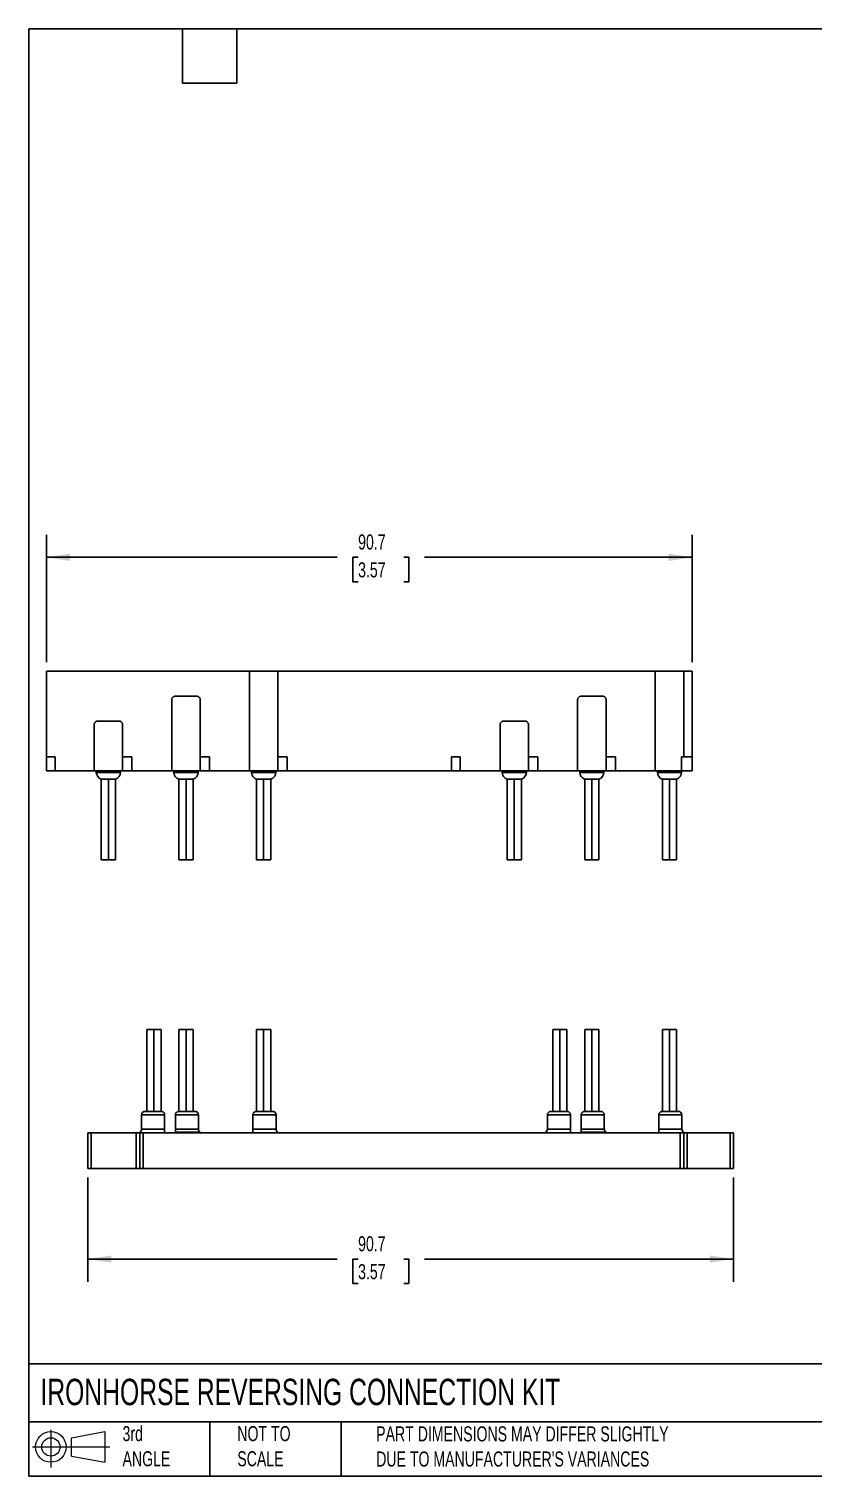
# Model space of a CAD drawing. Header units: millimetres. Extents: x 6 to 273, y 6 to 210.
# Drawn here: x 6.3 to 116.5, y 6.3 to 209.6 of the extents above; entities that cross this region are included whole.
import ezdxf

# ---------------------------------------------------------------- set-up
doc = ezdxf.new("R2010")
doc.units = ezdxf.units.MM
doc.linetypes.add('SLD-Solid', pattern=[0])
doc.layers.add('DIMENSIONS', color=140, linetype='SLD-Solid', lineweight=25)
doc.layers.add('TEXT', color=140, linetype='SLD-Solid', lineweight=25)
doc.layers.add('SLD-DEFPOINTS', color=7, linetype='Continuous')
doc.styles.add('SLDTEXTSTYLE0', font='TXT', dxfattribs={"width": 0.7})
doc.dimstyles.new('SLDDIMSTYLE0', dxfattribs={"dimtxt": 2.158008, "dimasz": 3.302, "dimexe": 0.18, "dimexo": 0.0625, "dimgap": 0.539502, "dimtad": 0, "dimtih": 1, "dimtoh": 1, "dimrnd": 1e-09, "dimzin": 12, "dimdsep": 46, "dimtxsty": 'SLDTEXTSTYLE0', "dimsah": 1, "dimcen": 0.09, "dimadec": 0, "dimazin": 3, "dimtfac": 1, "dimtofl": 0, "dimtmove": 0, "dimatfit": 3, "dimfxl": 1, "dimfrac": 2, "dimtolj": 1, "dimtzin": 12, "dimarcsym": 0})

# ---------------------------------------------------------------- blocks, each defined once
blk = doc.blocks.new('Block11')
at = {"color": 7, "linetype": 'SLD-Solid', "lineweight": 18}
for p, q in [((2.59, 5.31), (2.59, 0)), ((5.48, 4.17), (10.18, 5.03)), ((5.48, 1.6), (5.48, 4.17)), ((10.18, 5.03), (10.18, 0.73)), ((0, 2.88), (10.87, 2.88)), ((5.48, 1.6), (10.18, 0.73))]:
    blk.add_line(p, q, dxfattribs=at)
for radius in [2.15, 1.29]:
    blk.add_circle((2.59, 2.88), radius, dxfattribs=at)
blk = doc.blocks.new('Block12')
at = {"layer": 'SLD-DEFPOINTS'}
blk.add_blockref('Block11', (0, 0), dxfattribs=at)
blk = doc.blocks.new('_D')
at = {"layer": 'DIMENSIONS'}
for p, q in [((14.61, 48.29), (14.61, 33.64)), ((105.31, 48.29), (105.31, 33.64)), ((14.61, 36.82), (49.66, 36.82)), ((52.58, 36.82), (51.86, 36.82)), ((51.86, 36.82), (51.86, 33.39)), ((59, 36.82), (59.72, 36.82)), ((59.72, 36.82), (59.72, 33.39)), ((105.31, 36.82), (61.92, 36.82)), ((51.86, 33.39), (52.58, 33.39)), ((59.72, 33.39), (59, 33.39))]:
    blk.add_line(p, q, dxfattribs=at)
for points in [[(14.61, 36.82), (17.91, 36.31), (17.91, 37.32)], [(105.31, 36.82), (102.01, 37.32), (102.01, 36.31)]]:
    blk.add_solid(points, dxfattribs=at)
at = {"layer": 'DIMENSIONS', "char_height": 2.117, "attachment_point": 1, "style": 'SLDTEXTSTYLE0'}
for s, insert in [('90.7', (52.58, 40.03)), ('3.57', (52.58, 36.11))]:
    blk.add_mtext(s, dxfattribs=dict(at, insert=insert))
blk = doc.blocks.new('_D_1')
at = {"layer": 'DIMENSIONS'}
for p, q in [((8.81, 120.63), (8.81, 138.53)), ((99.51, 120.63), (99.51, 138.53)), ((8.81, 135.36), (49.66, 135.36)), ((52.58, 135.36), (51.86, 135.36)), ((51.86, 135.36), (51.86, 131.93)), ((59, 135.36), (59.72, 135.36)), ((59.72, 135.36), (59.72, 131.93)), ((99.51, 135.36), (61.92, 135.36)), ((51.86, 131.93), (52.58, 131.93)), ((59.72, 131.93), (59, 131.93))]:
    blk.add_line(p, q, dxfattribs=at)
for points in [[(8.81, 135.36), (12.11, 134.85), (12.11, 135.86)], [(99.51, 135.36), (96.21, 135.86), (96.21, 134.85)]]:
    blk.add_solid(points, dxfattribs=at)
at = {"layer": 'DIMENSIONS', "char_height": 2.117, "attachment_point": 1, "style": 'SLDTEXTSTYLE0'}
for s, insert in [('90.7', (52.58, 138.57)), ('3.57', (52.58, 134.66))]:
    blk.add_mtext(s, dxfattribs=dict(at, insert=insert))

msp = doc.modelspace()

# ---------------------------------------------------------------- linework, layer by layer
for p, q in [((8.812, 107.357), (8.812, 119.357)), ((8.812, 119.357), (37.312, 119.357)), ((37.312, 105.357), (37.312, 119.357)), ((37.312, 119.357), (41.312, 119.357)), ((41.312, 105.357), (41.312, 119.357)), ((41.312, 119.357), (94.312, 119.357)), ((94.312, 105.357), (94.312, 119.357)), ((94.312, 119.357), (98.312, 119.357)), ((98.312, 107.357), (98.312, 119.357)), ((98.312, 119.357), (99.512, 119.357)), ((99.512, 107.357), (99.512, 119.357)), ((29.912, 115.857), (26.912, 115.857)), ((86.912, 115.857), (83.912, 115.857)), ((26.412, 105.357), (26.412, 115.357)), ((30.412, 105.357), (30.412, 115.357)), ((83.412, 105.357), (83.412, 115.357)), ((87.412, 105.357), (87.412, 115.357)), ((15.512, 105.357), (15.512, 111.857)), ((19.012, 112.357), (16.012, 112.357)), ((19.512, 105.357), (19.512, 111.857)), ((72.512, 105.357), (72.512, 111.857)), ((76.012, 112.357), (73.012, 112.357)), ((76.512, 105.357), (76.512, 111.857)), ((8.812, 107.357), (10.012, 107.357)), ((8.812, 107.357), (8.812, 105.357)), ((10.012, 105.357), (10.012, 107.357)), ((19.512, 107.357), (20.812, 107.357)), ((20.812, 105.357), (20.812, 107.357)), ((30.412, 107.357), (31.712, 107.357)), ((31.712, 105.357), (31.712, 107.357)), ((41.312, 107.357), (42.612, 107.357)), ((42.612, 105.357), (42.612, 107.357)), ((65.712, 107.357), (66.912, 107.357)), ((65.712, 105.357), (65.712, 107.357)), ((66.912, 105.357), (66.912, 107.357)), ((76.512, 107.357), (77.812, 107.357)), ((77.812, 105.357), (77.812, 107.357)), ((87.412, 107.357), (88.712, 107.357)), ((88.712, 105.357), (88.712, 107.357)), ((98.012, 107.357), (98.312, 107.357)), ((98.012, 107.357), (98.012, 105.357)), ((98.312, 107.357), (99.512, 107.357)), ((99.512, 105.357), (99.512, 107.357)), ((8.812, 105.357), (10.012, 105.357)), ((10.012, 105.357), (15.512, 105.357)), ((15.512, 105.357), (19.512, 105.357)), ((15.812, 105.357), (15.812, 105.157)), ((19.212, 105.157), (15.812, 105.157)), ((16.512, 104.203), (16.512, 92.857)), ((16.512, 104.203), (17.512, 104.203)), ((17.512, 104.203), (18.512, 104.203)), ((17.512, 92.857), (17.512, 104.203)), ((18.512, 92.857), (18.512, 104.203)), ((19.212, 105.357), (19.212, 105.157)), ((19.512, 105.357), (20.812, 105.357)), ((20.812, 105.357), (26.412, 105.357)), ((26.412, 105.357), (30.412, 105.357)), ((26.712, 105.357), (26.712, 105.157)), ((30.112, 105.157), (26.712, 105.157)), ((27.412, 104.203), (27.412, 92.857)), ((27.412, 104.203), (28.412, 104.203)), ((28.412, 104.203), (29.412, 104.203)), ((28.412, 92.857), (28.412, 104.203)), ((29.412, 92.857), (29.412, 104.203)), ((30.112, 105.357), (30.112, 105.157)), ((30.412, 105.357), (31.712, 105.357)), ((31.712, 105.357), (37.312, 105.357)), ((37.312, 105.357), (41.312, 105.357)), ((37.612, 105.357), (37.612, 105.157)), ((41.012, 105.157), (37.612, 105.157)), ((38.312, 104.203), (38.312, 92.857)), ((38.312, 104.203), (39.312, 104.203)), ((39.312, 104.203), (40.312, 104.203)), ((39.312, 92.857), (39.312, 104.203)), ((40.312, 92.857), (40.312, 104.203)), ((41.012, 105.357), (41.012, 105.157)), ((41.312, 105.357), (42.612, 105.357)), ((42.612, 105.357), (65.712, 105.357)), ((65.712, 105.357), (66.912, 105.357)), ((66.912, 105.357), (72.512, 105.357)), ((72.512, 105.357), (76.512, 105.357)), ((72.812, 105.357), (72.812, 105.157)), ((76.212, 105.157), (72.812, 105.157)), ((73.512, 104.203), (73.512, 92.857)), ((74.512, 104.203), (73.512, 104.203)), ((75.512, 104.203), (74.512, 104.203)), ((74.512, 104.203), (74.512, 92.857)), ((75.512, 92.857), (75.512, 104.203)), ((76.212, 105.357), (76.212, 105.157)), ((76.512, 105.357), (77.812, 105.357)), ((77.812, 105.357), (83.412, 105.357)), ((83.412, 105.357), (87.412, 105.357)), ((83.712, 105.357), (83.712, 105.157)), ((87.112, 105.157), (83.712, 105.157)), ((84.412, 104.203), (84.412, 92.857)), ((85.412, 104.203), (84.412, 104.203)), ((86.412, 104.203), (85.412, 104.203)), ((85.412, 104.203), (85.412, 92.857)), ((86.412, 92.857), (86.412, 104.203)), ((87.112, 105.357), (87.112, 105.157)), ((87.412, 105.357), (88.712, 105.357)), ((88.712, 105.357), (94.312, 105.357)), ((94.312, 105.357), (98.012, 105.357)), ((94.612, 105.357), (94.612, 105.157)), ((98.012, 105.157), (94.612, 105.157)), ((95.312, 104.203), (95.312, 92.857)), ((96.312, 104.203), (95.312, 104.203)), ((97.312, 104.203), (96.312, 104.203)), ((96.312, 104.203), (96.312, 92.857)), ((97.312, 92.857), (97.312, 104.203)), ((99.512, 105.357), (98.012, 105.357)), ((98.012, 105.357), (98.012, 105.157)), ((16.512, 92.857), (17.512, 92.857)), ((17.512, 92.857), (18.512, 92.857)), ((27.412, 92.857), (28.412, 92.857)), ((28.412, 92.857), (29.412, 92.857)), ((38.312, 92.857), (39.312, 92.857)), ((39.312, 92.857), (40.312, 92.857)), ((74.512, 92.857), (73.512, 92.857)), ((75.512, 92.857), (74.512, 92.857)), ((85.412, 92.857), (84.412, 92.857)), ((86.412, 92.857), (85.412, 92.857)), ((96.312, 92.857), (95.312, 92.857)), ((97.312, 92.857), (96.312, 92.857)), ((22.912, 69.057), (22.912, 57.557)), ((23.912, 69.057), (22.912, 69.057)), ((23.912, 69.057), (23.912, 57.557)), ((24.912, 69.057), (23.912, 69.057)), ((24.912, 57.557), (24.912, 69.057)), ((27.412, 69.057), (27.412, 57.557)), ((27.412, 69.057), (28.412, 69.057)), ((28.412, 57.557), (28.412, 69.057)), ((28.412, 69.057), (29.412, 69.057)), ((29.412, 57.557), (29.412, 69.057)), ((38.312, 69.057), (38.312, 57.557)), ((39.312, 69.057), (38.312, 69.057)), ((39.312, 69.057), (39.312, 57.557)), ((40.312, 69.057), (39.312, 69.057)), ((40.312, 57.557), (40.312, 69.057)), ((79.912, 69.057), (79.912, 57.557)), ((79.912, 69.057), (80.912, 69.057)), ((80.912, 57.557), (80.912, 69.057)), ((80.912, 69.057), (81.912, 69.057)), ((81.912, 57.557), (81.912, 69.057)), ((84.412, 69.057), (84.412, 57.557)), ((85.412, 69.057), (84.412, 69.057)), ((85.412, 69.057), (85.412, 57.557)), ((86.412, 69.057), (85.412, 69.057)), ((86.412, 57.557), (86.412, 69.057)), ((95.312, 69.057), (95.312, 57.557)), ((95.312, 69.057), (96.312, 69.057)), ((96.312, 57.557), (96.312, 69.057)), ((96.312, 69.057), (97.312, 69.057)), ((97.312, 57.557), (97.312, 69.057)), ((22.162, 57.057), (22.162, 55.057)), ((25.412, 57.057), (22.162, 57.057)), ((24.912, 57.557), (22.662, 57.557)), ((25.412, 55.057), (25.412, 57.057)), ((30.162, 57.057), (26.912, 57.057)), ((26.912, 55.057), (26.912, 57.057)), ((29.662, 57.557), (27.412, 57.557)), ((30.162, 55.057), (30.162, 57.057)), ((41.062, 57.057), (37.812, 57.057)), ((37.812, 55.057), (37.812, 57.057)), ((40.562, 57.557), (38.312, 57.557)), ((41.062, 55.057), (41.062, 57.057)), ((79.162, 57.057), (79.162, 55.057)), ((82.412, 57.057), (79.162, 57.057)), ((81.912, 57.557), (79.662, 57.557)), ((82.412, 55.057), (82.412, 57.057)), ((87.162, 57.057), (83.912, 57.057)), ((83.912, 55.057), (83.912, 57.057)), ((86.662, 57.557), (84.412, 57.557)), ((87.162, 55.057), (87.162, 57.057)), ((98.062, 57.057), (94.812, 57.057)), ((94.812, 55.057), (94.812, 57.057)), ((97.562, 57.557), (95.312, 57.557)), ((98.062, 55.057), (98.062, 57.057)), ((22.162, 55.057), (25.412, 55.057)), ((30.162, 55.057), (26.912, 55.057)), ((37.812, 55.057), (41.062, 55.057)), ((79.162, 55.057), (82.412, 55.057)), ((87.162, 55.057), (83.912, 55.057)), ((94.812, 55.057), (98.062, 55.057)), ((14.612, 49.557), (14.612, 54.557)), ((14.612, 54.557), (15.112, 54.557)), ((15.112, 49.557), (15.112, 54.557)), ((15.112, 54.557), (21.412, 54.557)), ((21.412, 49.557), (21.412, 54.557)), ((21.412, 54.557), (21.912, 54.557)), ((21.912, 49.557), (21.912, 54.557)), ((21.912, 54.557), (22.412, 54.557)), ((22.412, 49.557), (22.412, 54.557)), ((22.412, 54.557), (97.812, 54.557)), ((30.412, 54.624), (26.912, 54.624)), ((26.912, 54.557), (26.912, 54.624)), ((30.412, 54.557), (30.412, 54.624)), ((87.412, 54.624), (83.912, 54.624)), ((83.912, 54.557), (83.912, 54.624)), ((87.412, 54.557), (87.412, 54.624)), ((97.812, 49.557), (97.812, 54.557)), ((97.812, 54.557), (98.312, 54.557)), ((98.312, 49.557), (98.312, 54.557)), ((98.312, 54.557), (98.812, 54.557)), ((98.812, 49.557), (98.812, 54.557)), ((98.812, 54.557), (104.812, 54.557)), ((104.812, 49.557), (104.812, 54.557)), ((104.812, 54.557), (105.312, 54.557)), ((105.312, 49.557), (105.312, 54.557)), ((14.612, 49.557), (15.112, 49.557)), ((15.112, 49.557), (21.412, 49.557)), ((21.412, 49.557), (21.912, 49.557)), ((21.912, 49.557), (22.412, 49.557)), ((22.412, 49.557), (97.812, 49.557)), ((97.812, 49.557), (98.312, 49.557)), ((98.312, 49.557), (98.812, 49.557)), ((98.812, 49.557), (104.812, 49.557)), ((104.812, 49.557), (105.312, 49.557))]:
    msp.add_line(p, q)
for centre, radius, start, end in [((16.812, 105.157), 1, 180, 252.5424), ((18.212, 105.157), 1, 287.4576, 0), ((27.712, 105.157), 1, 180, 252.5424), ((29.112, 105.157), 1, 287.4576, 0), ((38.612, 105.157), 1, 180, 252.5424), ((40.012, 105.157), 1, 287.4576, 0), ((73.812, 105.157), 1, 180, 252.5424), ((75.212, 105.157), 1, 287.4576, 0), ((84.712, 105.157), 1, 180, 252.5424), ((86.112, 105.157), 1, 287.4576, 0), ((95.612, 105.157), 1, 180, 252.5424), ((97.012, 105.157), 1, 287.4576, 0), ((22.662, 57.057), 0.5, 90, 180), ((29.662, 57.057), 0.5, 0, 90), ((40.562, 57.057), 0.5, 0, 90), ((79.662, 57.057), 0.5, 90, 180), ((86.662, 57.057), 0.5, 0, 90), ((97.562, 57.057), 0.5, 0, 90), ((21.662, 55.057), 0.5, 299.99722, 0), ((30.662, 55.057), 0.5, 180, 240), ((41.562, 55.057), 0.5, 180, 240.02546), ((78.662, 55.057), 0.5, 299.99722, 0), ((87.662, 55.057), 0.5, 180, 240), ((98.562, 55.057), 0.5, 180, 240.02546)]:
    msp.add_arc(centre, radius, start, end)
for points, knots in [([(26.912, 115.857), (26.892, 115.856), (26.853, 115.855), (26.796, 115.844), (26.74, 115.828), (26.673, 115.799), (26.6, 115.752), (26.532, 115.686), (26.477, 115.61), (26.442, 115.534), (26.417, 115.448), (26.414, 115.39), (26.412, 115.357)], [0, 0, 0, 0, 0.0578376, 0.11881598, 0.18319538, 0.25119701, 0.36972414, 0.50169734, 0.61786812, 0.75062666, 0.85415806, 1, 1, 1, 1]), ([(30.412, 115.357), (30.411, 115.38), (30.409, 115.423), (30.397, 115.479), (30.378, 115.542), (30.346, 115.61), (30.292, 115.686), (30.224, 115.752), (30.135, 115.808), (30.034, 115.848), (29.951, 115.854), (29.912, 115.857)], [0, 0, 0, 0, 0.10191, 0.1850301, 0.2493606, 0.3820394, 0.4982003, 0.6303427, 0.7490638, 0.8813026, 1, 1, 1, 1]), ([(83.912, 115.857), (83.892, 115.856), (83.853, 115.855), (83.796, 115.844), (83.74, 115.828), (83.673, 115.799), (83.6, 115.752), (83.532, 115.686), (83.477, 115.61), (83.442, 115.534), (83.417, 115.448), (83.414, 115.39), (83.412, 115.357)], [0, 0, 0, 0, 0.0578376, 0.118816, 0.1831954, 0.251197, 0.3697241, 0.5016973, 0.6178681, 0.7506267, 0.8541581, 1, 1, 1, 1]), ([(87.412, 115.357), (87.411, 115.38), (87.409, 115.423), (87.397, 115.479), (87.378, 115.542), (87.346, 115.61), (87.292, 115.686), (87.224, 115.752), (87.135, 115.808), (87.034, 115.848), (86.951, 115.854), (86.912, 115.857)], [0, 0, 0, 0, 0.10191, 0.1850301, 0.2493606, 0.3820394, 0.4982003, 0.6303427, 0.7490638, 0.8813026, 1, 1, 1, 1]), ([(16.012, 112.357), (15.992, 112.356), (15.953, 112.355), (15.896, 112.344), (15.84, 112.328), (15.773, 112.299), (15.7, 112.252), (15.632, 112.186), (15.577, 112.11), (15.542, 112.034), (15.517, 111.948), (15.514, 111.89), (15.512, 111.857)], [0, 0, 0, 0, 0.0578376, 0.11881598, 0.18319538, 0.25119701, 0.36972414, 0.50169734, 0.61786812, 0.75062666, 0.85415806, 1, 1, 1, 1]), ([(19.512, 111.857), (19.511, 111.88), (19.509, 111.923), (19.497, 111.979), (19.478, 112.042), (19.446, 112.11), (19.392, 112.186), (19.324, 112.252), (19.235, 112.308), (19.134, 112.348), (19.051, 112.354), (19.012, 112.357)], [0, 0, 0, 0, 0.10191, 0.1850301, 0.2493606, 0.3820394, 0.4982003, 0.6303427, 0.7490638, 0.8813026, 1, 1, 1, 1]), ([(73.012, 112.357), (72.992, 112.356), (72.953, 112.355), (72.896, 112.344), (72.84, 112.328), (72.773, 112.299), (72.7, 112.252), (72.632, 112.186), (72.577, 112.11), (72.542, 112.034), (72.517, 111.948), (72.514, 111.89), (72.512, 111.857)], [0, 0, 0, 0, 0.0578376, 0.118816, 0.1831954, 0.251197, 0.3697241, 0.5016973, 0.6178681, 0.7506267, 0.8541581, 1, 1, 1, 1]), ([(76.512, 111.857), (76.511, 111.88), (76.509, 111.923), (76.497, 111.979), (76.478, 112.042), (76.446, 112.11), (76.392, 112.186), (76.324, 112.252), (76.235, 112.308), (76.134, 112.348), (76.051, 112.354), (76.012, 112.357)], [0, 0, 0, 0, 0.10191, 0.1850301, 0.2493606, 0.3820394, 0.4982003, 0.6303427, 0.7490638, 0.8813026, 1, 1, 1, 1]), ([(25.412, 57.057), (25.411, 57.079), (25.409, 57.124), (25.395, 57.189), (25.374, 57.252), (25.344, 57.311), (25.307, 57.366), (25.263, 57.415), (25.213, 57.458), (25.159, 57.493), (25.1, 57.522), (25.039, 57.542), (24.976, 57.555), (24.933, 57.556), (24.912, 57.557)], [0, 0, 0, 0, 0.0832031, 0.1662043, 0.2491119, 0.3320213, 0.4150099, 0.4981335, 0.5814239, 0.66489, 0.7485187, 0.8322785, 0.9161239, 1, 1, 1, 1]), ([(26.912, 57.057), (26.913, 57.079), (26.914, 57.122), (26.927, 57.186), (26.949, 57.249), (26.978, 57.309), (27.016, 57.365), (27.072, 57.428), (27.155, 57.491), (27.274, 57.546), (27.364, 57.553), (27.412, 57.557)], [0, 0, 0, 0, 0.0806394, 0.1622393, 0.2449036, 0.3287322, 0.4138212, 0.5002621, 0.6471711, 0.8136803, 1, 1, 1, 1]), ([(37.812, 57.057), (37.813, 57.079), (37.814, 57.122), (37.827, 57.186), (37.849, 57.249), (37.878, 57.309), (37.916, 57.365), (37.972, 57.428), (38.055, 57.491), (38.174, 57.546), (38.264, 57.553), (38.312, 57.557)], [0, 0, 0, 0, 0.0806394, 0.1622393, 0.2449036, 0.3287322, 0.4138212, 0.5002621, 0.6471711, 0.8136803, 1, 1, 1, 1]), ([(82.412, 57.057), (82.411, 57.079), (82.409, 57.124), (82.395, 57.189), (82.374, 57.252), (82.344, 57.311), (82.307, 57.366), (82.263, 57.415), (82.213, 57.458), (82.159, 57.493), (82.1, 57.522), (82.039, 57.542), (81.976, 57.555), (81.933, 57.556), (81.912, 57.557)], [0, 0, 0, 0, 0.0832031, 0.1662043, 0.2491119, 0.3320213, 0.4150099, 0.4981335, 0.5814239, 0.66489, 0.7485187, 0.8322785, 0.9161239, 1, 1, 1, 1]), ([(83.912, 57.057), (83.913, 57.079), (83.914, 57.122), (83.927, 57.186), (83.949, 57.249), (83.978, 57.309), (84.016, 57.365), (84.072, 57.428), (84.155, 57.491), (84.274, 57.546), (84.364, 57.553), (84.412, 57.557)], [0, 0, 0, 0, 0.08063942, 0.16223929, 0.24490357, 0.32873225, 0.41382121, 0.50026215, 0.64717109, 0.81368029, 1, 1, 1, 1]), ([(94.812, 57.057), (94.813, 57.079), (94.814, 57.122), (94.827, 57.186), (94.849, 57.249), (94.878, 57.309), (94.916, 57.365), (94.972, 57.428), (95.055, 57.491), (95.174, 57.546), (95.264, 57.553), (95.312, 57.557)], [0, 0, 0, 0, 0.0806394, 0.1622393, 0.2449036, 0.3287322, 0.4138212, 0.5002621, 0.6471711, 0.8136803, 1, 1, 1, 1]), ([(25.412, 55.057), (25.412, 55.042), (25.412, 55.011), (25.412, 54.965), (25.412, 54.919), (25.412, 54.875), (25.412, 54.816), (25.412, 54.747), (25.412, 54.672), (25.412, 54.608), (25.412, 54.565), (25.412, 54.56), (25.412, 54.557)], [0, 0, 0, 0, 0.0460173, 0.0929944, 0.1421546, 0.1945687, 0.2511232, 0.3686768, 0.5010539, 0.6690986, 0.8338084, 1, 1, 1, 1]), ([(26.912, 54.624), (26.912, 54.638), (26.912, 54.666), (26.912, 54.72), (26.912, 54.786), (26.912, 54.865), (26.912, 54.958), (26.912, 55.025), (26.912, 55.057)], [0, 0, 0, 0, 0.1735816, 0.3388603, 0.4981676, 0.687975, 0.8506279, 1, 1, 1, 1]), ([(37.812, 54.557), (37.812, 54.558), (37.812, 54.559), (37.812, 54.57), (37.812, 54.591), (37.812, 54.626), (37.812, 54.696), (37.812, 54.783), (37.812, 54.881), (37.812, 54.936), (37.812, 54.995), (37.812, 55.037), (37.812, 55.057)], [0, 0, 0, 0, 0.0818275, 0.1647604, 0.2494039, 0.3748023, 0.4990999, 0.7484164, 0.8135322, 0.8746873, 0.9390308, 1, 1, 1, 1]), ([(82.412, 55.057), (82.412, 55.042), (82.412, 55.011), (82.412, 54.965), (82.412, 54.919), (82.412, 54.875), (82.412, 54.816), (82.412, 54.747), (82.412, 54.672), (82.412, 54.608), (82.412, 54.565), (82.412, 54.56), (82.412, 54.557)], [0, 0, 0, 0, 0.0460173, 0.0929944, 0.1421546, 0.1945687, 0.2511232, 0.3686768, 0.5010539, 0.6690986, 0.8338084, 1, 1, 1, 1]), ([(83.912, 54.624), (83.912, 54.638), (83.912, 54.666), (83.912, 54.72), (83.912, 54.786), (83.912, 54.865), (83.912, 54.958), (83.912, 55.025), (83.912, 55.057)], [0, 0, 0, 0, 0.1735816, 0.3388603, 0.4981676, 0.687975, 0.8506279, 1, 1, 1, 1]), ([(94.812, 54.557), (94.812, 54.558), (94.812, 54.559), (94.812, 54.57), (94.812, 54.591), (94.812, 54.626), (94.812, 54.696), (94.812, 54.783), (94.812, 54.881), (94.812, 54.936), (94.812, 54.995), (94.812, 55.037), (94.812, 55.057)], [0, 0, 0, 0, 0.0818275, 0.1647604, 0.2494039, 0.3748023, 0.4990999, 0.7484164, 0.8135322, 0.8746873, 0.9390308, 1, 1, 1, 1]), ([(21.912, 54.557), (21.912, 54.569), (21.912, 54.593), (21.912, 54.614), (21.912, 54.624)], [0, 0, 0, 0, 0.5002259, 1, 1, 1, 1]), ([(41.312, 54.624), (41.312, 54.624), (41.312, 54.624), (41.312, 54.617), (41.312, 54.594), (41.312, 54.57), (41.312, 54.559), (41.312, 54.558), (41.312, 54.557)], [0, 0, 0, 0, 0.0000258, 0.2196363, 0.4999784, 0.7500004, 0.8824878, 1, 1, 1, 1]), ([(78.912, 54.557), (78.912, 54.569), (78.912, 54.593), (78.912, 54.614), (78.912, 54.624)], [0, 0, 0, 0, 0.5002259, 1, 1, 1, 1]), ([(98.312, 54.624), (98.312, 54.624), (98.312, 54.624), (98.312, 54.617), (98.312, 54.594), (98.312, 54.57), (98.312, 54.559), (98.312, 54.558), (98.312, 54.557)], [0, 0, 0, 0, 0.0000265, 0.2196381, 0.4999821, 0.7500048, 0.8824908, 1, 1, 1, 1])]:
    msp.add_open_spline(points, degree=3, knots=knots)
at = {"layer": 'TEXT'}
for p, q in [((6.35, 209.55), (273.05, 209.55)), ((6.35, 209.55), (6.35, 6.35)), ((27.94, 201.93), (27.94, 209.55)), ((35.56, 201.93), (35.56, 209.55)), ((27.94, 201.93), (35.56, 201.93)), ((273.05, 22.126), (6.35, 22.126)), ((273.05, 13.97), (6.35, 13.97)), ((31.75, 13.97), (31.75, 6.35)), ((50.212, 13.97), (50.212, 6.35)), ((6.35, 6.35), (273.05, 6.35))]:
    msp.add_line(p, q, dxfattribs=at)

# ---------------------------------------------------------------- block references
at = {"layer": 'SLD-DEFPOINTS'}
msp.add_blockref('Block12', (6.838, 7.554), dxfattribs=at)

# ---------------------------------------------------------------- texts
at = {"layer": 'TEXT', "attachment_point": 1, "style": 'SLDTEXTSTYLE0'}
for s, insert, char_height in [('IRONHORSE REVERSING CONNECTION KIT', (7.966, 20.011), 3.70417), ('3rd^JANGLE', (19.496, 13.367), 2.1167), ('NOT TO^JSCALE', (35.615, 13.367), 2.11667), ("PART DIMENSIONS MAY DIFFER SLIGHTLY ^JDUE TO MANUFACTURER'S VARIANCES", (55.119, 13.33), 2.11667)]:
    msp.add_mtext(s, dxfattribs=dict(at, insert=insert, char_height=char_height))

# ---------------------------------------------------------------- dimensions: what is measured, and where the dimension line sits
at = {"layer": 'DIMENSIONS'}
for base, p1, p2, picture, middle in [((99.512, 135.357), (8.812, 119.357), (99.512, 119.357), '_D_1', (55.79, 135.357)), ((105.312, 36.816), (14.612, 49.557), (105.312, 49.557), '_D', (55.79, 36.816))]:
    dim = msp.add_linear_dim(base=base, p1=p1, p2=p2, dimstyle='SLDDIMSTYLE0', dxfattribs=at)
    dim.commit()
    dim.dimension.update_dxf_attribs({"geometry": picture, "text_midpoint": middle, "dimtype": 160})

doc.saveas('drawing.dxf')
